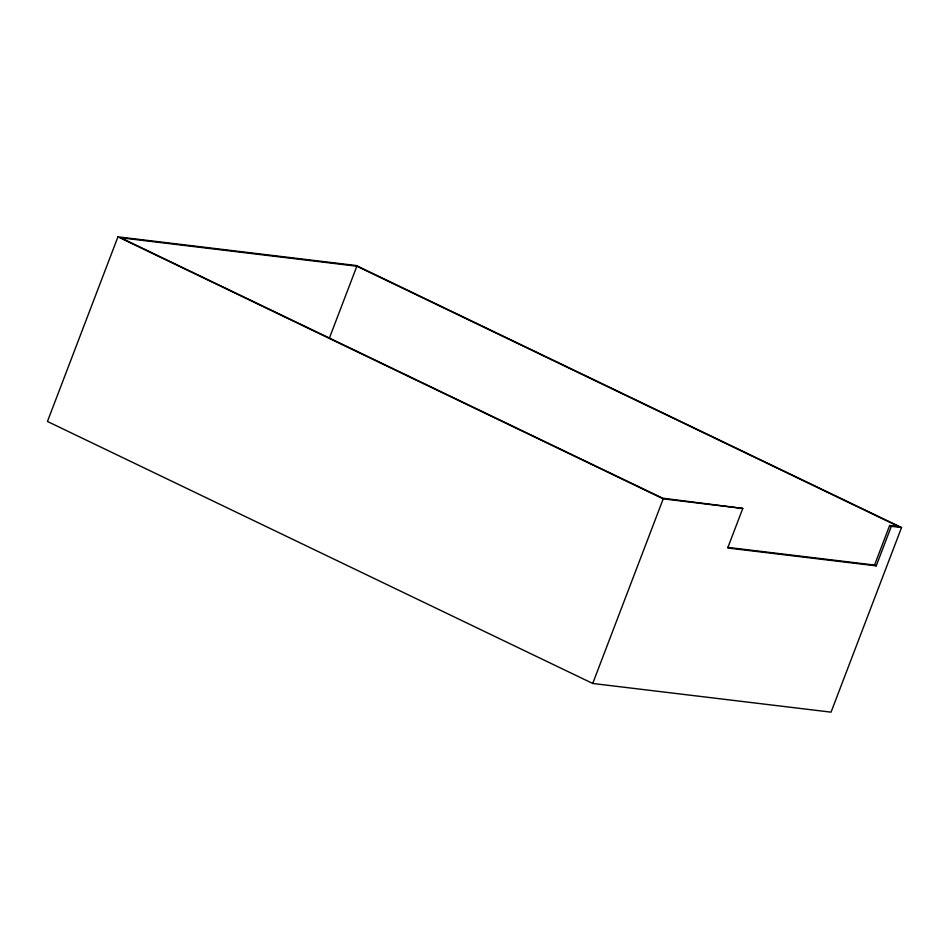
<?xml version="1.0" encoding="UTF-8"?>
<svg xmlns="http://www.w3.org/2000/svg" width="949" height="949" viewBox="0 0 949 949"><rect width="100%" height="100%" fill="white"/><g stroke="black" fill="none" stroke-linecap="round" stroke-linejoin="round"><path stroke-width="1.42" d="M117.949 236.847L47.45 421.463L592.722 683.47L831.051 712.153L901.55 527.537L356.278 265.53L117.949 236.847L663.221 498.854L742.782 508.427L727.681 547.988L876.224 565.865L891.336 526.304L901.55 527.537M329.374 338.152L356.86 266.206L898.774 526.6L889.652 525.497L874.551 565.058L727.48 547.359M592.722 683.47L663.221 498.854M356.86 266.206L120.725 237.784L662.639 498.178L742.782 508.427M889.652 525.497L891.336 526.304M874.551 565.058L876.224 565.865"/></g></svg>
